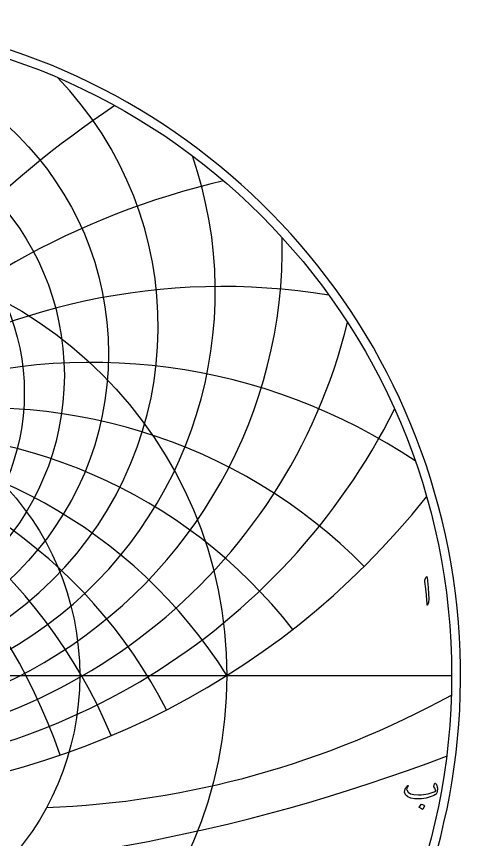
# Model space of a CAD drawing. Header units: millimetres. Extents: x -51 to 51, y -51 to 52.
# Drawn here: x 16.5 to 50.6, y -12.6 to 50.6 of the extents above; entities that cross this region are included whole.
import ezdxf

# ---------------------------------------------------------------- set-up
doc = ezdxf.new("R2010")
doc.units = ezdxf.units.MM
for name, color, linetype in [('CUT_OUTER', 1, 'Continuous'), ('ENGRAVE', 7, 'Continuous'), ('ENGRAVE_FINE', 8, 'Continuous'), ('TEXT', 5, 'Continuous')]:
    doc.layers.add(name, color=color, linetype=linetype)

msp = doc.modelspace()

# ---------------------------------------------------------------- linework, layer by layer
at = {"layer": 'CUT_OUTER'}
msp.add_arc((-0.0002, -0.0001), 50.6325, 130.429406, 87.801075, dxfattribs=at)
at = {"layer": 'ENGRAVE'}
msp.add_lwpolyline([(-49.95, 0), (49.95, 0)], dxfattribs=at)
for centre, radius in [((0, 0), 49.95), ((0, 24.7087), 23.6145), ((0, 23.0358), 20.2232), ((0, 21.6992), 17.1524), ((0, 0), 32.6967), ((0, 0), 21.4029)]:
    msp.add_circle(centre, radius, dxfattribs=at)
for centre, radius, start, end in [((0, 26.8097), 27.428, 135.873423, 44.126577), ((0, 29.4721), 31.8063, 160.858402, 19.141598), ((0, 32.895), 36.9579, 178.891677, 1.108323), ((0, 37.3876), 43.202, 193.775811, 346.224189), ((0, 43.4564), 51.0551, 206.791032, 333.208968), ((0, -20.5637), 38.6257, 32.166667, 147.833333), ((0, -20.5637), 38.6257, 32.166667, 147.833333), ((0, 51.9886), 61.4157, 218.550774, 321.449226), ((16.083, 60.0226), 70.2172, 272.257131, 298.815912)]:
    msp.add_arc(centre, radius, start, end, dxfattribs=at)
at = {"layer": 'ENGRAVE_FINE'}
for centre, radius, start, end in [((66.9016, -20.5637), 77.2513, 123.642056, 171.164764), ((66.9016, -20.5637), 77.2513, 123.642056, 171.164764), ((46.0323, -20.5637), 60.0909, 103.061941, 168.018623), ((46.0323, -20.5637), 60.0909, 103.061941, 168.018623), ((32.4108, -20.5637), 50.4222, 80.739267, 164.685472), ((32.4108, -20.5637), 50.4222, 80.739267, 164.685472), ((-22.3005, -20.5637), 44.6011, 18.901788, 123.869617), ((-22.3005, -20.5637), 44.6011, 18.901788, 123.869617), ((22.3005, -20.5637), 44.6011, 56.130383, 161.098212), ((22.3005, -20.5637), 44.6011, 56.130383, 161.098212), ((-14.0586, -20.5637), 41.1046, 22.827364, 135.239825), ((-14.0586, -20.5637), 41.1046, 22.827364, 135.239825), ((14.0586, -20.5637), 41.1046, 44.760175, 157.172636), ((14.0586, -20.5637), 41.1046, 44.760175, 157.172636), ((-6.8107, -20.5637), 39.2215, 27.200412, 142.073893), ((-6.8107, -20.5637), 39.2215, 27.200412, 142.073893), ((6.8107, -20.5637), 39.2215, 37.926107, 152.799588), ((6.8107, -20.5637), 39.2215, 37.926107, 152.799588), ((0, 123.9122), 139.2169, 249.143175, 290.856825)]:
    msp.add_arc(centre, radius, start, end, dxfattribs=at)
at = {"layer": 'TEXT'}
for points in [[(47.9799, 7.5152), (48.0101, 7.5735), (48.0343, 7.594), (48.0526, 7.5766), (48.065, 7.5215), (48.1375, 6.7495), (48.1806, 6.2757), (48.1903, 5.8972), (48.1664, 5.614), (48.1091, 5.4261), (48.0987, 5.4107), (48.0894, 5.4025), (48.0813, 5.4013), (48.0745, 5.4072), (48.0689, 5.4164), (48.065, 5.4285), (48.0626, 5.4432), (48.0619, 5.4607), (48.0619, 5.5972), (48.0555, 5.742), (48.0429, 5.895), (48.024, 6.0563), (48.0199, 6.0984), (48.0075, 6.2123), (47.9868, 6.3978), (47.9579, 6.655), (47.8885, 7.2253), (47.887, 7.2556), (47.8885, 7.2836), (47.8933, 7.3092), (47.9012, 7.3324)], [(48.7232, -8.2769), (48.7444, -8.3035), (48.7638, -8.3328), (48.7814, -8.3649), (48.7973, -8.3998), (48.8114, -8.4372), (48.8237, -8.477), (48.8342, -8.5191), (48.843, -8.5636), (48.8544, -8.653), (48.8572, -8.7417), (48.8512, -8.8295), (48.8367, -8.9165), (48.8146, -8.9941), (48.7863, -9.0568), (48.7516, -9.1044), (48.7106, -9.1371), (48.5807, -9.2058), (48.4428, -9.2671), (48.2971, -9.3208), (48.1435, -9.3671), (47.982, -9.4055), (47.8126, -9.4357), (47.6354, -9.4575), (47.4502, -9.4711), (47.1032, -9.4676), (46.8185, -9.4191), (46.5959, -9.3258), (46.4356, -9.1875), (46.3699, -9.0794), (46.3395, -8.963), (46.3447, -8.8384), (46.3852, -8.7054), (46.3989, -8.6768), (46.4148, -8.6475), (46.4328, -8.6177), (46.453, -8.5873), (46.4753, -8.5562), (46.4998, -8.5246), (46.5265, -8.4924), (46.5554, -8.4596), (46.565, -8.4504), (46.5751, -8.4447), (46.5855, -8.4425), (46.5963, -8.4439), (46.6036, -8.4466), (46.6097, -8.4518), (46.6147, -8.4593), (46.6184, -8.4691), (46.6202, -8.4784), (46.6192, -8.4872), (46.6154, -8.4957), (46.6089, -8.5038), (46.582, -8.5359), (46.5577, -8.5691), (46.5363, -8.6036), (46.5176, -8.6392), (46.5048, -8.6733), (46.4979, -8.7062), (46.4969, -8.7379), (46.5018, -8.7684), (46.6003, -8.9467), (46.7854, -9.0717), (47.0572, -9.1436), (47.4156, -9.1623), (47.6126, -9.1547), (47.8004, -9.1383), (47.9789, -9.113), (48.1482, -9.0788), (48.3084, -9.0358), (48.4597, -8.9839), (48.6022, -8.9231), (48.7358, -8.8535), (48.7228, -8.7885), (48.6933, -8.7164), (48.6472, -8.6373), (48.5846, -8.551), (48.5826, -8.5428), (48.583, -8.5274), (48.5858, -8.5049), (48.5909, -8.4754), (48.5923, -8.4724), (48.5933, -8.4699), (48.5939, -8.4677), (48.5941, -8.4659), (48.6043, -8.4258), (48.6193, -8.3809), (48.639, -8.3312), (48.6634, -8.2769), (48.6742, -8.2603), (48.6878, -8.2548), (48.7041, -8.2603), (48.7232, -8.2769)], [(47.6236, -9.8807), (47.6275, -9.8768), (47.633, -9.8744), (47.6401, -9.8736), (47.6488, -9.8744), (47.71, -9.8992), (47.7677, -9.9296), (47.8219, -9.9654), (47.8725, -10.0068), (47.8774, -10.0131), (47.8796, -10.0194), (47.879, -10.0257), (47.8756, -10.032), (47.7275, -10.2715), (47.722, -10.2772), (47.7149, -10.2785), (47.7063, -10.2756), (47.696, -10.2683), (47.6872, -10.262), (47.6732, -10.2525), (47.6541, -10.2399), (47.6299, -10.2242), (47.6001, -10.2053), (47.5645, -10.1832), (47.5229, -10.158), (47.4755, -10.1297), (47.4692, -10.1249), (47.466, -10.1202), (47.466, -10.1155), (47.4692, -10.1108)]]:
    msp.add_lwpolyline(points, close=True, dxfattribs=at)

doc.saveas('drawing.dxf')
